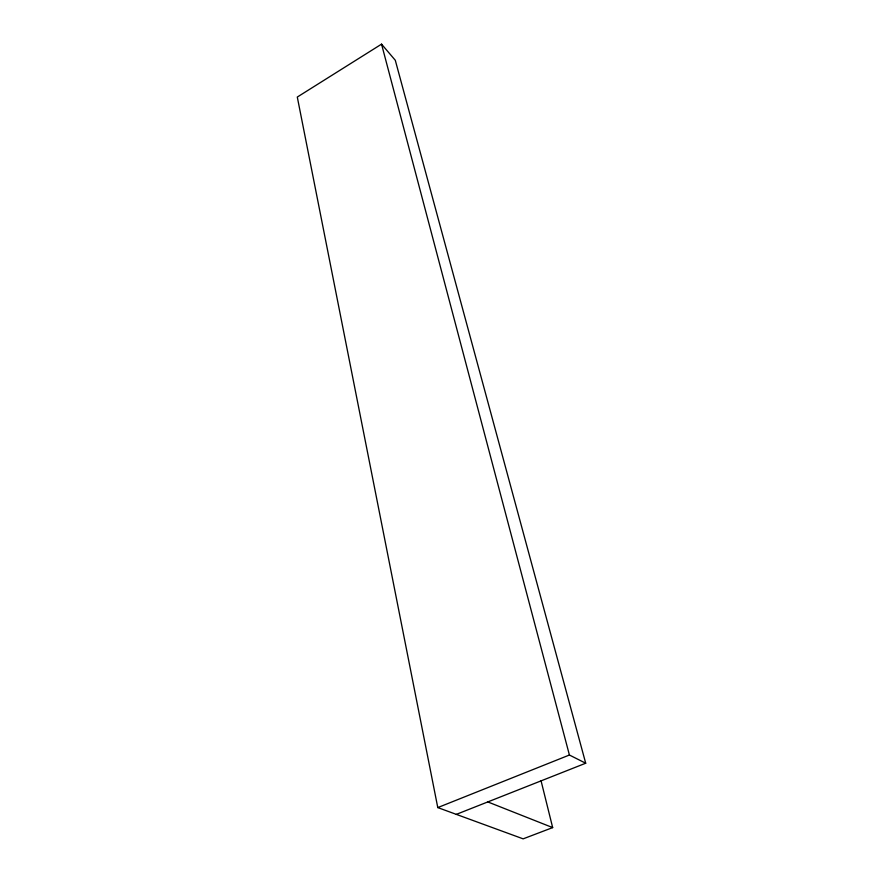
<?xml version="1.0" encoding="UTF-8"?>
<svg xmlns="http://www.w3.org/2000/svg" width="883" height="883" viewBox="0 0 883 883"><rect width="100%" height="100%" fill="white"/><g stroke="black" fill="none" stroke-linecap="round" stroke-linejoin="round"><path stroke-width="1.32" d="M456.323 814.369L585.705 763.221L395.297 60.276L381.544 44.15L297.295 97.053L437.78 807.581L523.144 838.85L552.67 827.603L541.058 780.782M437.78 807.581L569.414 755.02L585.705 763.221M487.802 801.93L552.67 827.603M381.544 44.15L569.414 755.02"/></g></svg>
